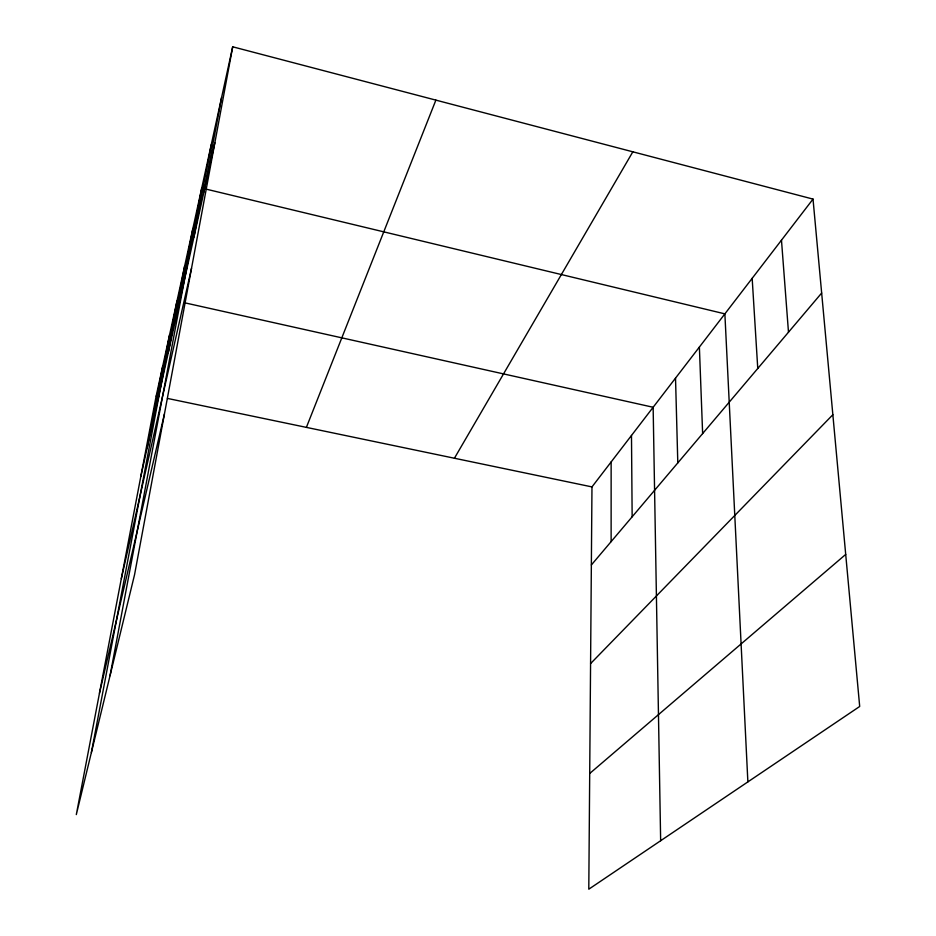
<?xml version="1.0" encoding="UTF-8"?>
<svg xmlns="http://www.w3.org/2000/svg" width="936" height="936" viewBox="0 0 936 936"><rect width="100%" height="100%" fill="white"/><g stroke="black" fill="none" stroke-linecap="round" stroke-linejoin="round"><path stroke-width="1.4" d="M611.126 541.64L611.138 461.951M813.021 199.099L591.973 486.907L588.791 889.2L859.693 706.469L813.021 199.099L232.701 46.8L156.16 396.057L76.307 814.601L134.562 574.669L232.701 46.8M203.943 191.95L221.551 97.66M110.027 675.722L201.731 188.077L724.873 313.864L747.876 781.888M193.916 237.136L211.267 144.612M153.644 418.673L169.58 334.842M91.365 752.567L176.974 301.076L179.77 301.708M168.152 353.281L184.661 266.011M176.097 317.444L192.898 228.442M147.011 448.578L162.653 366.432M140.798 476.553L214.847 142.798M121.306 578.729L191.517 268.304M99.462 693.248L164.42 414.04M306.388 427.378L435.883 100.129M454.428 458.23L632.841 151.808M591.353 564.97L821.656 293.038M590.581 663.589L832.853 414.718M589.715 773.475L845.699 554.428M156.16 396.057L158.98 396.653M167.45 398.42L591.973 486.907M185.351 302.948L653.141 407.265L660.652 840.727M781.478 240.166L788.486 332.21M752.17 278.32L757.762 368.491M699.379 347.057L702.632 433.59M675.523 378.132L677.804 462.899M631.484 435.462L632.151 516.801"/></g></svg>
